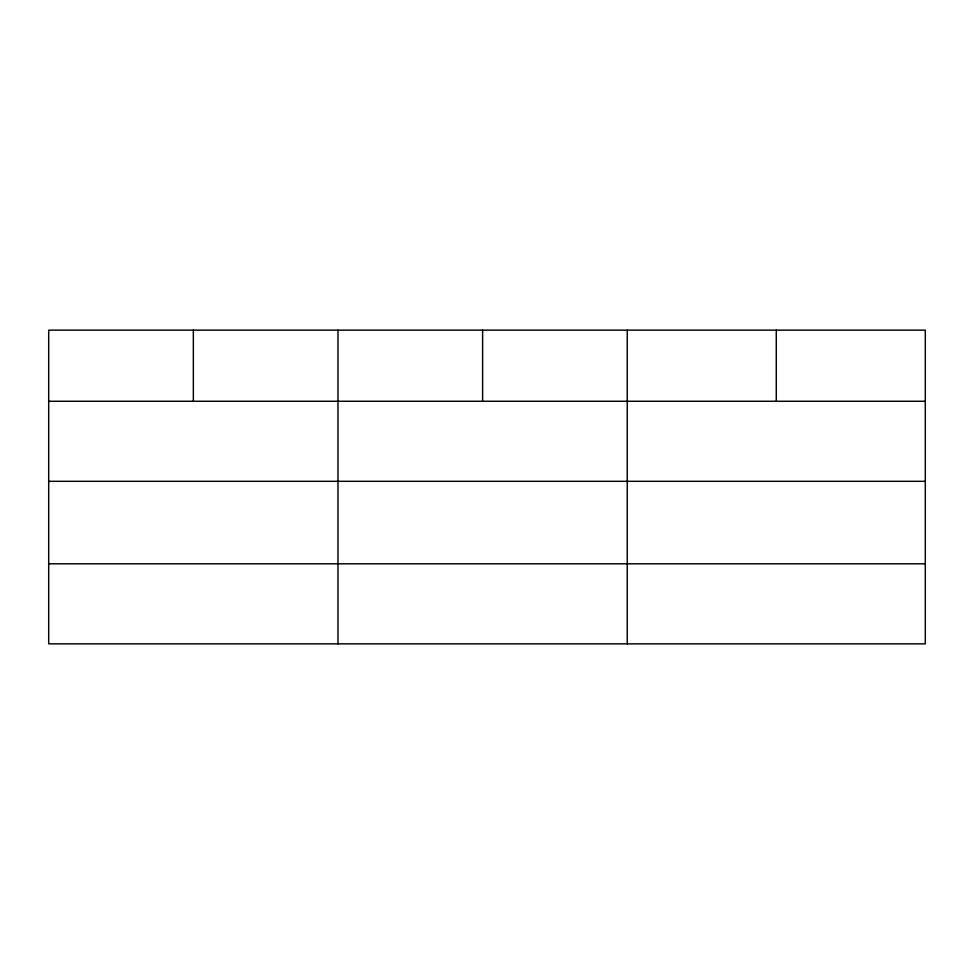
<?xml version="1.0" encoding="UTF-8"?>
<svg xmlns="http://www.w3.org/2000/svg" width="974" height="974" viewBox="0 0 974 974"><rect width="100%" height="100%" fill="white"/><g stroke="black" fill="none" stroke-linecap="round" stroke-linejoin="round"><path stroke-width="1.46" d="M925.3 481.314L925.3 330.149L48.7 330.149L48.7 643.851L925.3 643.851L925.3 481.314L48.7 481.314M48.7 401.264L925.3 401.264M48.7 563.8L925.3 563.8M776.278 330.149L776.278 401.264M627.256 330.149L627.256 643.851M482.617 330.149L482.617 401.264M337.978 330.149L337.978 643.851M193.339 330.149L193.339 401.264"/></g></svg>
